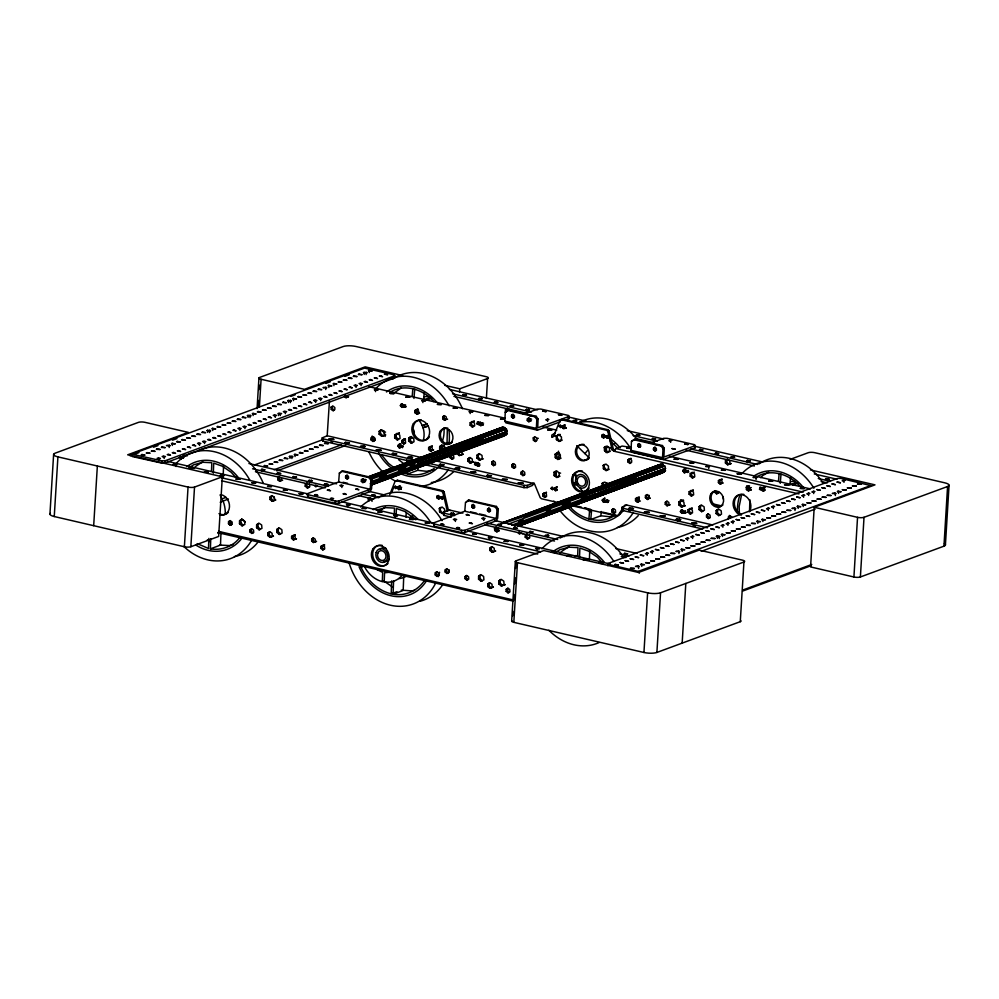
<?xml version="1.0" encoding="UTF-8"?>
<svg xmlns="http://www.w3.org/2000/svg" width="999" height="999" viewBox="0 0 999 999"><rect width="100%" height="100%" fill="white"/><g stroke="black" fill="none" stroke-linecap="round" stroke-linejoin="round"><path stroke-width="1.5" d="M475.849 464.023L475.861 462.25L474.85 462.612L474.587 464.498L478.221 466.183L479.483 465.721L477.684 464.185L474.587 464.498M483.541 423.201L477.335 422.053L477.072 423.938L478.334 423.476L478.346 421.69M760.826 488.873L760.838 487.087L759.827 487.45L759.565 489.335L763.186 491.033L764.447 490.559L762.662 489.035L759.565 489.335M228.509 523.763L228.534 521.765L230.17 520.641L232.018 521.878L232.23 524.225L230.245 525.212L228.509 523.763L229.695 522.877L230.182 520.691L228.534 521.765M239.51 523.738L239.548 520.854L241.371 519.517L240.672 522.677L239.51 523.738L242.008 525.824L243.281 525.362L240.672 522.677M249.975 531.955L250.012 529.932L251.661 528.808L253.521 530.044L253.734 532.417L251.736 533.416L249.975 531.955L251.174 531.068L251.661 528.858L250.012 529.932M256.593 527.697L256.631 524.812L258.454 523.476L257.754 526.635L256.593 527.697L259.091 529.782L260.352 529.32L257.754 526.635M267.794 535.514L267.832 533.079L269.568 531.88L268.981 534.54L267.794 535.514L269.905 537.262L273.426 536.063L269.905 537.262M270.005 499.463L270.03 497.04L271.765 495.829L271.179 498.489L270.005 499.463L272.103 501.223L275.637 500.012L272.103 501.223M276.773 532.38L276.81 529.495L278.634 528.159L277.934 531.318L276.773 532.38L279.27 534.465L280.544 534.003L277.934 531.318M279.495 476.71L279.008 478.896L280.819 480.769L279.558 481.231L277.822 479.782L277.847 477.784L279.483 476.66M293.319 539.847L296.441 538.761L293.319 539.847L291.583 538.399L291.608 536.388L295.204 534.964L291.608 536.388M307.005 482.579L306.418 485.239L308.616 487.5L307.342 487.962L305.232 486.213L305.269 483.778M311.676 541.033L311.7 539.023L313.336 537.899L315.185 539.135L315.397 541.495L313.411 542.482L311.676 541.033L312.874 540.147L313.349 537.949L311.7 539.023M322.689 549.875L324.687 548.876L324.475 546.503L322.615 545.267L322.128 547.527L323.951 549.4L322.689 549.875L320.929 548.414L320.966 546.391L324.575 544.954L320.966 546.391M345.617 477.759L345.629 476.161L346.94 475.274L348.401 476.248L348.576 478.121L346.99 478.908L345.617 477.759L347.202 475.212L345.629 476.161M361.401 479.82L362.974 478.871L362.587 480.606L364.023 482.092L362.762 482.567L361.376 481.418L361.401 479.82L362.699 478.921L365.684 480.044M371.128 439.972L371.166 437.962L372.802 436.85L374.65 438.074L374.862 440.434L372.877 441.421L371.128 439.972L372.814 436.888L371.166 437.962M372.015 501.386L372.053 499.388L370.304 497.939L368.319 498.926L368.531 501.286L369.705 498.089L368.319 498.926M379.145 434.215L379.183 431.331L381.006 429.995L380.307 433.154L379.145 434.215L381.655 436.301L385.602 434.952L381.655 436.301M396.553 433.591L395.854 436.75L398.451 439.435L397.19 439.897L394.68 437.824L394.73 434.94L399.35 433.079L394.73 434.94M400.312 488.948L400.324 487.425L399.013 486.326L395.641 488.486L394.193 487.412L395.354 486.038L398.613 489.585L401.273 488.936L398.613 489.585M403.596 443.956L405.582 442.969L405.382 440.621L403.534 439.385L403.059 441.633L404.87 443.494L403.596 443.956L401.86 442.52L401.885 440.509L405.482 439.085L401.885 440.509M408.666 441.058L408.703 438.174L410.527 436.825L409.827 439.985L408.666 441.058L411.176 443.144L412.437 442.669L409.827 439.985M418.618 412.999L418.643 410.989L416.908 409.54L414.922 410.539L415.134 412.887L416.983 414.123L419.493 413.136L416.983 414.123M430.369 450.986L433.504 449.9L430.369 450.986L428.633 449.538L428.658 447.527L432.255 446.103L428.658 447.527M435.252 574.924L435.277 572.902L436.938 571.778L438.798 573.014L438.998 575.387L437 576.386L435.252 574.924L436.451 574.038L436.938 571.828L435.277 572.902M439.647 449.513L439.685 446.628L441.508 445.279L440.809 448.439L439.647 449.513L441.321 450.899M442.719 418.793L442.757 416.795L444.393 415.671L446.241 416.908L446.453 419.255L444.468 420.242L442.719 418.793L444.405 415.721L442.757 416.795M445.179 571.99L445.204 569.979L446.84 568.868L448.688 570.092L448.901 572.452L446.915 573.438L445.179 571.99L446.366 571.103L446.853 568.906L445.204 569.979M451.81 454.632L451.336 456.83L453.134 458.691L451.873 459.165L450.137 457.717L450.162 455.706M465.022 578.621L465.047 576.61L466.695 575.499L468.543 576.723L468.743 579.083L466.758 580.069L465.022 578.621L466.221 577.734L466.708 575.536L465.047 576.61M467.944 461.263L467.982 458.841L469.717 457.642L469.13 460.289L467.944 461.263L470.054 463.024L473.588 461.813L470.054 463.024M471.928 421.59L471.328 424.25L473.526 426.511L472.265 426.973L470.154 425.224L470.192 422.789L474.275 421.166L470.192 422.789M471.753 507.005L471.778 505.419L473.076 504.52L474.55 505.506L474.712 507.38L473.139 508.166L471.753 507.005L473.351 504.47L471.778 505.419M476.935 458.141L476.973 455.257L478.796 453.908L478.096 457.067L476.935 458.141L479.433 460.227L480.694 459.752L478.096 457.067M478.558 579.183L478.596 576.298L480.419 574.949L479.72 578.109L478.558 579.183L481.056 581.268L482.33 580.794L479.72 578.109M487.524 510.664L487.549 509.065L488.848 508.179L490.322 509.165L490.484 511.026L488.911 511.813L487.524 510.664L489.123 508.116L487.549 509.065M487.724 586.513L487.762 584.09L489.498 582.879L488.911 585.539L487.724 586.513L489.835 588.274L493.356 587.062L489.835 588.274M489.935 550.461L489.96 548.039L491.695 546.84L491.108 549.487L489.935 550.461L492.032 552.222L495.566 551.011L492.032 552.222M491.745 464.148L491.77 462.137L493.419 461.026L495.267 462.25L495.467 464.61L493.481 465.596L491.745 464.148L493.431 461.063L491.77 462.137M498.201 530.631L498.226 528.621L496.491 527.172L494.505 528.159L494.717 530.519L496.565 531.755L499.075 530.769L496.565 531.755M498.738 583.853L498.788 580.968L500.611 579.632L499.912 582.792L498.738 583.853L501.248 585.938L505.194 584.59L501.248 585.938M505.469 409.59L505.432 412.025L506.605 411.051L507.205 408.391L505.469 409.59L507.455 408.241L509.69 409.727M506.206 591.371L506.231 589.36L507.892 588.224L509.752 589.472L509.965 591.845L507.967 592.832L506.206 591.371L507.405 590.484L507.892 588.274L506.231 589.36M511.538 416.895L511.563 415.297L512.862 414.41L514.335 415.384L514.497 417.257L512.924 418.044L511.538 416.895L513.136 414.348L511.563 415.297M511.85 466.77L511.888 464.772L513.523 463.648L515.372 464.885L515.584 467.232L513.598 468.219L511.85 466.77L513.536 463.698L511.888 464.772M521.141 474.15L521.166 472.14L522.802 471.029L524.65 472.252L524.862 474.612L522.877 475.599L521.141 474.15L522.814 471.066L521.166 472.14M527.01 533.553L526.423 536.213L528.608 538.473L527.347 538.936L525.237 537.187L525.274 534.752M527.335 418.956L528.908 418.007L528.521 419.755L529.957 421.228L528.696 421.703L527.31 420.554L527.335 418.956L528.633 418.069L531.618 419.193M533.254 437.924L535.239 436.938L536.987 438.386L536.95 440.397L535.314 441.521L533.466 440.284L533.254 437.924L534.64 437.087L533.466 440.284M544.467 492.744L543.98 494.967L545.816 496.865L544.555 497.327L542.782 495.854L542.807 493.831L546.441 492.382L542.807 493.831M559.203 475.861L559.24 473.014L556.768 470.954L553.958 472.365L554.245 475.699L556.88 477.46L559.203 475.861L559.915 476.261L556.88 477.46M560.302 457.842L560.352 454.995L557.879 452.934L555.057 454.333L555.357 457.679L557.979 459.428L560.302 457.842L561.013 458.229L557.979 459.428M561.413 439.81L561.45 436.963L558.978 434.915L556.156 436.313L556.455 439.66L559.078 441.408L561.413 439.81L562.125 440.209L559.078 441.408M608.416 468.981L608.453 466.133L605.981 464.073L603.171 465.472L603.458 468.818L606.093 470.566L608.416 468.981L609.128 469.368L606.093 470.566M609.515 450.949L609.565 448.101L607.092 446.053L604.27 447.452L604.57 450.799L607.192 452.547L609.515 450.949L610.227 451.348L607.192 452.547M611.813 511.838L611.838 509.802L613.511 508.666L615.384 509.915L615.596 512.312L613.586 513.311L611.813 511.838L613.011 510.951L613.498 508.728L611.838 509.802M637.212 497.552L636.725 499.75L638.536 501.61L637.275 502.085L635.526 500.636L635.551 498.626L639.16 497.202L635.551 498.626M637.724 446.128L637.749 444.543L639.048 443.643L640.521 444.63L640.684 446.503L639.11 447.29L637.724 446.128L639.323 443.593L637.749 444.543M645.441 497.702L645.466 495.704L647.115 494.58L648.963 495.816L649.163 498.164L647.177 499.15L645.441 497.702L647.127 494.63L645.466 495.704M653.496 449.787L653.521 448.189L654.82 447.302L656.293 448.289L656.455 450.149L654.882 450.936L653.496 449.787L655.094 447.24L653.521 448.189M665.309 504.333L665.334 502.322L666.97 501.198L668.818 502.435L669.03 504.782L667.045 505.781L665.309 504.333L666.982 501.248L665.334 502.322M681.355 506.968L685.302 505.619L681.355 506.968L678.845 504.882L678.883 501.998L683.516 500.149M689.785 508.591L689.198 511.251L691.395 513.511L690.134 513.973L688.024 512.225L688.061 509.79L692.145 508.154L688.061 509.79M690.896 490.559L690.297 493.219L692.494 495.479L691.233 495.954L689.123 494.193L689.16 491.77L693.244 490.134L689.16 491.77M691.995 472.539L691.408 475.199L693.593 477.46L692.332 477.922L690.222 476.173L690.259 473.738L694.355 472.115M699.05 509.565L699.088 506.68L700.911 505.332L700.212 508.491L699.05 509.565L701.548 511.65L702.809 511.176L700.212 508.491M706.53 517.07L706.555 515.072L708.204 513.948L710.052 515.172L710.252 517.532L708.266 518.518L706.53 517.07L708.216 513.998L706.555 515.072M716.133 513.523L716.171 510.639L717.994 509.29L717.294 512.45L716.133 513.523L718.643 515.596L719.904 515.134L717.294 512.45M720.167 484.078L722.152 483.091L721.952 480.731L720.104 479.508L719.63 481.743L721.428 483.603L720.167 484.078L718.431 482.629L718.456 480.619L722.052 479.195L718.456 480.619M723.226 499.05L723.264 496.615M725.436 462.999L725.461 460.576L727.197 459.365L726.61 462.025L725.436 462.999L727.534 464.76L731.068 463.548L727.534 464.76M728.446 516.933L730.094 515.859L728.446 516.933L728.421 518.943L730.094 515.859L731.93 517.045M749.962 489.71L749.987 487.699L748.251 486.251L746.265 487.25L746.478 489.597L748.326 490.834L750.836 489.847L748.326 490.834M208.878 538.424L208.491 548.476L197.203 543.618M211.476 471.428L211.813 462.724L202.959 462.275L193.744 464.747L190.297 466.995M240.185 536.962C233.716 546.403 221.516 550.761 210.389 548.851L210.777 538.698M213.324 473.176L213.711 463.124L222.377 466.208L231.256 472.327L235.951 477.584M220.979 532.654L220.492 545.117L210.389 548.851M223.214 474.925L223.576 465.596M382.317 581.543L382.667 572.489L376.66 569.33M384.215 581.768L384.565 572.789L391.208 572.09M363.748 565.884L361.001 567.107C366.733 579.732 377.472 590.484 391.183 593.843L391.683 580.906M394.23 515.347L394.505 508.091L385.651 507.642L376.436 510.102M424.762 580.007C418.169 590.571 405.382 596.478 393.082 594.218L393.581 581.168M396.116 515.659L396.403 508.491L405.07 511.563L415.834 519.792M403.733 576.46L403.184 590.471L393.082 594.218M406.031 517.182L406.206 512.524M577.647 556.343L577.984 547.639L569.13 547.19L559.915 549.662L556.48 551.91M579.495 558.091L579.882 548.039L588.548 551.123L597.439 557.255L602.122 562.499M589.385 559.84L589.747 550.524M560.389 421.778L537.45 430.169L505.906 422.864L504.807 421.116L505.282 412.2L508.653 409.94L536.251 416.333L538.086 419.043L537.712 427.822L569.13 416.371L568.419 415.447L540.821 409.053L537.587 409.066L523.301 414.273M695.316 445.616L695.179 447.864L663.636 459.403L632.092 452.097L630.993 450.349L631.468 441.433L634.84 439.173L662.437 445.566L664.273 448.276L663.898 457.055L695.316 445.616L694.605 444.692L667.007 438.299L663.761 438.299L650.911 442.982M537.45 430.169L536.351 428.421L536.825 419.505L534.989 416.795L507.392 410.402M663.636 459.403L662.537 457.654L663.011 448.751L661.176 446.041L633.578 439.647M130.207 455.869L131.856 454.145L161.788 460.826L161.651 463.074L132.205 456.543M162.737 463.074L164.885 463.061L165.022 460.814L394.78 375.736L394.068 374.812L364.535 368.107L131.856 454.145M169.193 447.515L169.331 445.254L166.446 445.579L170.305 445.754L169.331 445.254M209.59 432.555L209.728 430.294L206.843 430.619L210.702 430.806L209.728 430.294M249.987 417.594L250.125 415.347L247.24 415.671L251.099 415.846L250.125 415.347M257.068 408.616L258.941 378.009M257.904 406.493L258.279 400.374M258.928 389.66L259.203 385.077M259.403 406.805L261.089 379.27A4.695 1.274 3.5 0 1 259.678 377.422L343.156 346.553A9.378 2.56 3.5 0 1 356.094 346.516L486.176 376.685A4.695 1.274 3.5 0 1 487.587 378.534L486.376 398.414M290.384 402.634L290.522 400.387L287.637 400.711L291.496 400.886L290.522 400.387M291.895 458.529L292.033 456.281L289.148 456.605L293.007 456.78L292.033 456.281M307.192 493.743L307.754 496.928L335.352 503.321L338.586 503.309L370.167 491.533L371.541 488.873L372.152 479.907L370.329 477.197L342.732 470.804L339.36 473.064L338.661 481.955L307.192 493.743L307.904 494.667L335.489 501.073L338.723 501.061L370.192 489.273L370.891 480.369L369.056 477.659L341.471 471.266M307.754 496.928L307.904 494.667M311.288 482.567L311.426 480.307L308.541 480.631L312.4 480.806L311.426 480.307M422.39 457.767L327.197 435.764L322.227 437.887L322.802 441.058L410.527 461.376M325.724 389.548L325.861 387.3L322.977 387.624L326.835 387.799L325.861 387.3M322.802 441.058L322.227 437.887M335.352 503.321L335.489 501.073M338.586 503.309L338.723 501.061M366.121 374.588L366.258 372.34L363.374 372.664L367.232 372.839L366.258 372.34M164.885 463.061L394.642 377.984L394.78 375.736M433.341 523.001L433.903 526.173L461.501 532.579L464.735 532.567L496.316 520.779L497.689 518.119L498.301 509.165L496.466 506.456L468.868 500.049L465.497 502.31L464.797 511.213L433.341 523.001L434.041 523.926L461.638 530.319L464.872 530.307L496.341 518.518L497.04 509.627L495.204 506.918L467.607 500.511M433.903 526.173L434.041 523.926M462.887 513.136L449.25 509.989L443.244 512.212L443.818 515.384L451.398 517.145M443.818 515.384L443.244 512.212M459.565 391.858L459.752 388.798L487.587 378.534M453.246 515.459L453.384 513.199L450.499 513.523L454.358 513.698L453.384 513.199M461.501 532.579L461.638 530.319M464.735 532.567L464.872 530.307M481.193 400.599L481.331 398.351L478.446 398.676L482.305 398.851L481.331 398.351M500.561 526.423L500.699 524.163L497.814 524.487L501.673 524.662L500.699 524.163M511.663 621.078L515.334 561.413M512.687 615.908L512.962 611.313M513.623 600.599L513.998 594.48M514.66 583.778L515.034 577.647M515.596 568.468L515.971 562.35M513.823 622.34L517.482 562.674A4.695 1.274 3.5 0 1 516.058 560.826L543.868 550.549L638.498 572.477L699.15 550.112L742.519 560.164A4.695 1.274 3.5 0 1 743.943 562.012L740.271 621.678L656.892 652.447A9.378 2.547 3.5 0 1 643.943 652.484L513.823 622.34A4.695 1.274 3.5 0 1 511.888 620.766M528.521 411.563L528.658 409.315L525.774 409.64L529.632 409.815L528.658 409.315M524.113 485.377L527.347 485.377L534.04 482.954L532.492 485.427L527.21 487.624L523.976 487.637L524.113 485.377L428.821 463.324M527.21 487.624L527.347 485.377M547.877 537.387L548.026 535.127L545.142 535.452L549 535.626L548.026 535.127M564.685 420.204L568.993 418.631L569.13 416.371M575.836 422.527L575.973 420.279L573.089 420.604L576.947 420.779L575.973 420.279M607.829 565.771L607.966 563.511L837.537 478.396L840.771 478.384L870.691 485.564L638.199 571.391L608.678 564.435L607.966 563.511M712.799 525.012L626.723 505.057L622.015 507.292L622.589 510.464L702.747 529.02M622.589 510.464L622.015 507.292M643.943 652.484L647.614 592.819L517.482 562.674M656.892 652.447L660.551 592.782L743.943 562.012M682.155 643.106L685.814 583.441M810.426 469.917L874.974 484.865L814.21 507.267L810.576 566.933L853.92 576.997A4.695 1.274 3.5 0 0 860.389 576.972L943.943 546.178A9.378 2.547 3.5 0 0 944.392 543.656M853.92 576.997L857.542 517.332L814.21 507.267M860.389 576.972L864.023 517.307L947.576 486.513A9.378 2.547 3.5 0 0 944.754 482.817L814.734 452.684A4.695 1.274 3.5 0 0 808.253 452.709L790.159 459.378M943.943 546.178L947.576 486.513M945.416 545.004L949.05 485.327M49.95 514.023L53.621 454.358M54.258 516.533L57.917 456.88A9.378 2.56 3.5 0 1 55.095 453.184L138.486 422.352A4.695 1.274 3.5 0 1 144.955 422.327L188.324 432.38L127.685 454.807L222.315 476.798L218.644 536.451L190.846 546.728A4.695 1.274 3.5 0 1 184.378 546.753L54.258 516.533A9.378 2.56 3.5 0 1 50.387 513.386M93.681 525.674L97.353 466.009L57.917 456.88M184.378 546.753L188.049 487.087L97.353 466.009M190.846 546.728L194.518 487.075L222.315 476.798M327.197 435.764L329.458 400.674M495.841 527.622L495.641 530.044L497.639 531.58M406.63 462.774L406.88 459.69M412.187 396.403L412.837 388.711M407.867 470.991L407.604 474.075L417.707 470.329L426.598 471.303L434.627 469.68M408.516 463.311L408.766 460.227M413.948 398.451L414.722 389.198M417.707 470.329L417.944 467.482M423.613 399.812L424.225 392.632M588.898 519.005L589.672 509.752M591.558 510.289L590.784 519.517L600.886 515.771L609.777 516.745L613.786 515.934M600.886 515.771L601.248 511.5M606.181 452.609L606.68 446.69L610.414 447.964M778.483 481.281L779.133 473.588M780.244 483.329L781.018 474.075M789.909 484.69L790.521 477.51M331.331 409.478L332.505 406.281L331.119 407.13L331.331 409.478L333.179 410.714L334.815 409.59L334.852 407.592L333.104 406.143L331.119 407.13M415.134 412.887L416.308 409.69L418.169 409.078L416.908 409.54M439.61 511.8L440.734 507.455L439.31 508.454L439.61 511.8L442.232 513.548L444.555 511.963L444.592 509.115L442.132 507.055L439.31 508.454M494.717 530.519L495.891 527.322L494.505 528.159M556.455 439.66L557.592 435.314L560.239 434.44L558.978 434.915M555.357 457.679L556.48 453.334L559.14 452.472L557.879 452.934M554.245 475.699L555.382 471.366L553.958 472.365M603.084 435.951L603.246 434.465L601.898 435.214L602.06 436.988L603.458 437.924L604.657 437.35L603.084 435.951L602.06 436.988M604.57 450.799L605.694 446.453L604.27 447.452M603.458 468.818L604.595 464.473L603.171 465.472M603.184 485.289L603.496 482.505L602.06 483.504L602.26 485.726M628.134 462.2L629.308 459.003L631.181 458.391L627.934 459.852L628.134 462.2L629.982 463.436L631.63 462.312L631.655 460.302L629.907 458.866M746.478 489.597L747.639 486.401L746.265 487.25M423.326 440.297C425.237 433.379 423.576 425.487 418.756 420.129M606.505 485.739L607.055 482.704M762.949 487.462L762.662 489.035L761.35 489.785L761.463 488.324L764.922 487.2L761.463 488.324L759.827 487.45M447.028 444.205L447.302 429.807M557.617 459.44L559.627 453.608M741.358 495.829L739.16 506.518L739.385 513.611M749.887 499.725L749.525 511.288M291.583 538.399L292.769 537.512L293.256 535.314L295.092 536.5L295.304 538.861M406.281 406.693L405.02 407.155L402.535 404.145L401.011 404.096L400.374 405.631L401.81 407.367L403.072 406.893L401.698 405.482L402.06 403.808M399.325 447.914L400.587 447.452L399.213 446.029L399.588 444.355L401.061 444.093L398.526 444.655L397.902 446.178L399.325 447.914L400.749 447.452L401.298 446.116L400.062 444.705M428.633 449.538L430.319 446.453L432.155 447.639L432.355 450M684.303 472.764L685.564 472.302L684.178 470.879L684.552 469.205L686.038 468.943L683.503 469.505L682.866 471.029L684.303 472.764L686.987 471.828M678.845 504.882L680.007 503.821L680.706 500.661M686.288 512.637L685.027 513.111L682.554 510.102L681.018 510.052L680.394 511.575L681.817 513.324L683.079 512.849L681.705 511.426L682.067 509.765M405.02 407.155L405.507 405.544L403.783 405.557L403.234 406.893M685.027 513.111L685.514 511.5L683.791 511.513L683.241 512.849M391.633 492.557L393.344 488.261M442.232 513.548L440.434 510.239M389.735 494.655L395.08 481.343L397.465 480.257L442.857 490.709L444.13 491.945L448.439 510.414L447.302 511.176L442.982 492.707L441.595 491.183L396.466 480.719M561.413 419.73L606.818 430.307L607.941 431.705L612.137 449.875L614.023 451.236L615.234 450.824L613.398 449.4L609.09 430.944L607.817 429.707L562.674 419.255L560.027 420.342L553.608 436.326L552.06 437.137L551.748 435.164L555.382 432.779M564.747 428.583L565.384 427.06L563.96 425.337L560.576 427.485L559.128 426.423L560.289 425.037L563.224 428.534L566.221 427.934L563.224 428.534M685.714 472.302L686.276 470.954L688.111 470.354L688.773 472.09M539.959 511.026L662.212 465.909L662.911 464.21L660.938 464.185L501.398 523.214M230.207 524.812L231.406 522.477L228.696 523.476M560.576 427.485L565.222 424.862L563.96 425.337M552.435 489.572L557.08 486.95L552.435 489.572L550.986 488.499L552.147 487.125L555.419 490.671L557.067 490.297L554.87 488.436L553.908 488.673M607.28 438.299L609.228 437.25L607.28 438.299L603.396 434.465L601.898 435.214M603.408 499.375L603.92 500.861L605.406 501.51L604.42 501.96L607.704 502.372L608.116 501.698L606.793 500.162L604.42 501.96L603.096 501.735L602.197 500.162L604.807 498.164L602.197 500.162M395.641 488.486L400.274 485.864L399.013 486.326M442.32 499.3L442.732 498.638L441.408 497.102L438.499 498.926L437.1 498.002L436.938 496.216L438.449 495.467L442.32 499.3L443.231 498.276L442.033 496.853L440.409 497.914M631.405 447.452L622.102 446.066L615.821 448.514L614.023 451.236L798.963 493.918M622.914 509.328L618.98 515.209L617.594 515.621L602.534 512.112M384.478 473.002L503.908 428.983L504.857 427.622L502.897 427.06L367.894 476.935M402.572 407.217L404.133 405.257M584.964 453.646L587.312 450.699M193.931 468.568L195.816 466.271L202.71 461.75M560.102 553.496L562 551.186L568.881 546.678M603.92 500.861L603.096 501.735L607.704 502.372L608.616 501.348L607.417 499.912L605.794 500.974L603.546 498.626M333.179 410.714L333.753 410.089L332.292 408.241M345.979 397.677L348.489 396.703L345.979 397.677L344.131 396.453M535.314 441.521L535.889 440.884L534.428 439.048M629.982 463.436L630.556 462.799L629.095 460.964M181.106 458.653L183.616 457.679L181.106 458.653L179.258 457.417M370.479 483.578L505.544 433.304L507.205 431.493L506.468 429.071L503.908 428.983L454.083 446.753M598.001 492.732L665.496 468.419L514.385 525.836L663.836 470.229L665.496 468.419L664.76 465.996L662.212 465.909L596.303 489.435M394.443 392.832L401.186 387.949M760.739 477.709L762.736 475.524L768.668 472.14M370.779 485.139L505.781 435.164L507.192 433.741L505.544 433.304L397.989 472.889M543.294 514.66L663.836 470.229L665.484 470.679L664.073 472.09L518.056 526.286M552.06 437.137L555.257 435.327M394.68 437.824L395.854 436.75M394.193 487.412L395.279 486.413L396.041 487.812M559.128 426.423L560.227 425.412L560.976 426.823M550.986 488.499L552.085 487.5L552.834 488.898M466.77 501.848L468.868 500.049M634.84 439.173L631.468 441.433M305.232 486.213L306.418 485.239M470.154 425.224L471.328 424.25M525.237 537.187L526.423 536.213M690.222 476.173L691.408 475.199M689.123 494.193L690.297 493.219M688.024 512.225L689.198 511.251M605.369 436.913L608.254 435.377L603.458 437.924M542.782 495.854L543.98 494.967M401.86 442.52L403.059 441.633M320.929 548.414L322.128 547.527M450.137 457.717L451.336 456.83M635.526 500.636L636.725 499.75M718.431 482.629L719.63 481.743M277.822 479.782L279.008 478.896M556.156 436.313L557.592 435.314M555.057 454.333L556.48 453.334M270.03 497.04L272.015 495.679L274.263 497.165A8.204 6.718 69.7 0 0 274.912 499.999M239.548 520.854L241.908 519.243L244.568 521.016L244.867 524.4L242.008 525.824M379.183 431.331L381.556 429.72L384.215 431.493L384.515 434.89M256.631 524.812L258.991 523.201L261.651 524.975L261.95 528.371L259.091 529.782M267.832 533.079L269.817 531.718L272.053 533.216L272.302 536.076M408.703 438.174L411.064 436.551L413.723 438.336L414.023 441.72L411.176 443.144M276.81 529.495L279.171 527.884L281.83 529.657L282.13 533.041L279.27 534.465M439.685 446.628L442.045 445.005L444.705 446.778L444.905 449.038M467.982 458.841L469.967 457.48L472.215 458.978L472.465 461.825M476.973 455.257L479.333 453.646L481.993 455.419L482.292 458.803L479.433 460.227M489.96 548.039L491.945 546.678L494.193 548.176L494.443 551.023M478.596 576.298L480.956 574.675L483.616 576.46L483.916 579.845L481.056 581.268M487.762 584.09L489.747 582.729L491.983 584.215L492.232 587.075M498.788 580.968L501.136 579.358L503.796 581.131L504.095 584.527M690.259 473.738L692.245 472.377L694.492 473.876L694.742 476.735L692.332 477.922M725.461 460.576L727.447 459.215L729.695 460.701L729.944 463.561M678.883 501.998L681.243 500.387L683.903 502.16L684.203 505.544M699.088 506.68L701.448 505.057L704.108 506.843L704.407 510.227L701.548 511.65M716.171 510.639L718.531 509.015L721.191 510.789L721.49 514.185L718.643 515.596M397.465 480.257L395.08 481.343M442.982 492.707L444.13 491.945M607.941 431.705L609.09 430.944M527.31 420.554L528.521 419.755M361.376 481.418L362.587 480.606M379.657 510.876L385.402 507.117M519.205 531.893L517.994 532.679L519.318 533.778L521.241 533.116L523.039 533.791M414.922 410.539L416.308 409.69M627.934 459.852L629.308 459.003M555.419 490.671L557.117 489.647L555.819 487.412M172.24 443.269L171.503 443.718L175.362 443.893L172.24 443.269L172.352 445.479M212.625 428.321L211.888 428.758L215.747 428.933L212.625 428.321L212.75 430.519M253.022 413.361L252.285 413.798L256.144 413.973L253.022 413.361L253.134 415.559M293.419 398.401L292.682 398.838L296.541 399.013L293.419 398.401L293.531 400.599M328.771 385.314L328.034 385.751L331.893 385.926L328.771 385.314L328.883 387.512M333.816 383.441L333.079 383.878L336.938 384.053L333.816 383.441L333.928 385.651M369.155 370.354L368.419 370.791L372.277 370.966L369.155 370.354L369.28 372.552M261.963 469.23L261.226 469.667L265.085 469.842L261.963 469.23L262.075 471.441M294.942 454.295L294.205 454.732L298.052 454.907L294.942 454.295L295.055 456.506M747.327 460.364L746.59 460.801L750.449 460.976L747.327 460.364L747.439 462.574M624.737 553.284L624 553.733L627.859 553.908L624.737 553.284L624.85 555.494M606.818 430.307L607.817 429.707M389.91 392.357C404.021 383.067 423.588 389.385 433.841 401.61M434.178 468.406C425.337 475 413.012 477.047 402.859 472.377M614.984 515.197C600.774 525.324 580.407 519.293 569.855 506.63M756.193 477.235C770.316 467.944 789.872 474.263 800.137 486.476M562.674 419.255L560.027 420.342M279.558 481.231L282.692 480.157M397.19 439.897L400.05 438.486L399.75 435.089L397.09 433.316M307.342 487.962L309.752 486.763L309.503 483.916M314.46 485.514L315.784 486.625L317.295 485.864M472.265 426.973L474.662 425.774L474.413 422.927L472.177 421.428M362.762 482.567L365.509 481.605M480.694 425.624L483.379 424.7L480.694 425.624L477.072 423.938M451.873 459.165L453.858 458.166L453.658 455.819L451.81 454.582M459.24 455.544L463.186 454.195L459.24 455.544L456.73 453.459M528.696 421.703L531.443 420.741M478.221 466.183L479.732 465.434L479.57 463.636L474.85 462.612M544.555 497.327L546.565 496.328L546.353 493.943L544.48 492.682M602.06 483.504L604.882 482.092L607.355 484.153M527.347 538.936L529.757 537.749L529.495 534.89M637.275 502.085L640.396 500.998M691.233 495.954L693.643 494.755L693.381 491.895L691.146 490.409M714.06 491.72L716.558 493.793L719.417 492.382M690.134 513.973L692.532 512.774L692.282 509.927L690.047 508.429M763.186 491.033L764.697 490.284L764.547 488.486L763.136 487.549M220.205 502.235L228.434 498.976M375.112 389.423L374.313 389.772L378.171 389.947L375.112 389.423L375.562 391.633M422.452 400.387L421.64 400.736L425.499 400.911L422.452 400.387L422.902 402.597M345.704 442.295L344.692 442.719L349.538 442.944L345.704 442.295L346.303 444.48M469.792 411.351L468.981 411.688L472.839 411.863L469.792 411.351L470.229 413.549M393.044 453.246L392.02 453.683L396.878 453.908L393.044 453.246L393.631 455.444M440.372 464.21L439.36 464.647L444.205 464.86L440.372 464.21L440.971 466.396M347.227 504.345L346.416 504.682L350.274 504.857L347.227 504.345L347.664 506.543M487.712 475.162L486.688 475.599L491.545 475.824L487.712 475.162L488.299 477.36M489.135 537.25L488.324 537.599L492.182 537.774L489.135 537.25L489.585 539.448M629.72 508.041L628.696 508.479L633.541 508.703L629.72 508.041L630.307 510.239M536.438 548.214L535.626 548.563L539.485 548.738L536.438 548.214L536.888 550.424M677.047 519.005L676.036 519.43L680.881 519.655L677.047 519.005L677.647 521.191M707.592 526.735L708.603 526.311M641.358 564.185L640.559 564.535L644.417 564.71L641.358 564.185L641.808 566.396M681.73 549.225L680.918 549.575L684.777 549.75L681.73 549.225L682.167 551.423M717.045 536.126L716.233 536.475L720.092 536.65L717.045 536.126L717.494 538.336M722.09 534.265L721.278 534.602L725.137 534.777L722.09 534.265L722.539 536.463M757.404 521.166L756.605 521.515L760.451 521.69L757.404 521.166L757.854 523.364M762.449 519.293L761.65 519.642L765.496 519.817L762.449 519.293L762.899 521.503M797.776 506.206L796.965 506.543L800.823 506.718L797.776 506.206L798.213 508.404M802.821 504.333L802.01 504.67L805.868 504.845L802.821 504.333L803.258 506.53M838.136 491.233L837.324 491.583L841.183 491.758L838.136 491.233L838.573 493.444M394.53 515.309L393.718 515.659L397.577 515.834L394.53 515.309L394.967 517.507M415.796 460.539L420.154 458.866M446.278 448.826L454.995 445.467M460.801 443.244L502.897 427.06L503.908 428.983M370.879 484.702L394.193 475.761M400.012 473.526L404.383 471.853M595.766 489.223L603.009 486.438M608.803 484.215L618.943 480.319M621.84 479.208L660.938 464.185L662.212 465.909M517.644 526.111L562.762 508.791M571.49 505.444L575.849 503.771M370.517 483.366L507.205 431.493L505.644 430.856M441.408 497.102L443.306 496.391L442.033 496.853M426.973 423.863L424.15 424.925L424.925 427.147L427.747 426.086M373.114 483.391L377.472 481.768M573.126 483.216L575.948 482.155M573.301 483.204L576.123 482.142M573.913 485.427L578.259 483.841M571.291 505.444L575.674 503.808M662.911 464.21L504.782 523.039L635.963 477.522M134.578 454.245L138.961 452.622M153.571 447.215L157.954 445.591M172.565 440.184L176.948 438.561M290.896 396.366L295.279 394.742M325.949 383.379L330.332 381.755M344.942 376.348L349.325 374.725M422.977 400.099L431.093 397.103M426.211 400.249L431.618 398.239M254.483 464.972L321.678 440.084M415.534 412.799L418.431 411.738M274.051 469.78L341.358 444.855M276.835 470.941L345.617 445.479M372.877 441.421L374.138 440.946L372.327 439.085M422.252 425.636L427.035 423.863M423.027 427.847L427.809 426.073M444.468 420.242L445.729 419.78L443.918 417.907M445.604 443.531L448.314 442.532M441.645 446.116L444.355 445.104M367.32 477.272L500.836 427.847M362.562 480.457L365.459 479.383M369.817 477.759L504.857 427.622M371.491 479.17L506.468 429.071L371.591 477.947M493.481 465.596L494.755 465.122L492.944 463.261M513.598 468.219L514.86 467.757L513.049 465.896M522.877 475.599L524.138 475.124L522.327 473.264M612.087 444.68L614.797 443.681M612.137 449.875L613.398 449.4M502.572 522.802L659.128 464.772M508.204 524.175L664.76 465.996L524.125 517.032M647.177 499.15L650.312 498.076L649.163 498.164M613.586 513.311L614.847 512.837L613.011 510.951M667.045 505.781L670.179 504.695L669.03 504.782M748.251 486.251L749.512 485.789M789.272 484.977L796.028 482.48M792.494 485.114L797.914 483.116M708.266 518.518L709.54 518.056L707.729 516.183M701.298 551.311L815.159 509.103M743.169 589.897L811.762 564.46M742.557 591.108L811.163 565.671M221.978 498.863L226.049 497.365M339.36 473.064L340.622 472.589M505.282 412.2L506.543 411.738M315.784 486.625L317.045 486.151L315.721 485.052M346.99 478.908L348.264 478.446L346.815 476.96M512.924 418.044L514.185 417.582L512.749 416.096M230.245 525.212L231.506 524.75L229.695 522.877M369.056 477.659L370.329 477.197M534.989 416.795L536.251 416.333M362.637 481.056L365.547 479.982M374.288 476.76L381.568 474.075M370.891 480.369L372.152 479.907M536.825 419.505L538.086 419.043M370.641 481.843L507.205 431.493L417.632 463.723M371.004 485.102L504.083 436.014M251.736 533.416L252.997 532.954L251.174 531.068M441.595 491.183L442.857 490.709M313.411 542.482L316.546 541.396L315.397 541.495M473.139 508.166L474.4 507.692L472.964 506.206M639.11 447.29L640.371 446.815L638.935 445.329M495.204 506.918L496.466 506.456M661.176 446.041L662.437 445.566M488.911 511.813L490.172 511.351L488.736 509.865M654.882 450.936L656.143 450.474L654.707 448.988M497.04 509.627L498.301 509.165M663.011 448.751L664.273 448.276M361.001 567.107L363.886 566.046M529.77 514.785L537.05 512.1M511.625 525.224L665.496 468.419M515.696 524.825L518.606 523.763M534.577 517.869L540.397 515.734M662.374 472.939L517.719 526.361L664.073 472.09L663.836 470.229M519.318 533.778L520.579 533.316M437 576.386L438.274 575.911L436.451 574.038M391.183 593.843L396.965 591.708M446.915 573.438L448.176 572.964L446.366 571.103M466.758 580.069L468.032 579.595L466.221 577.734M716.558 493.793L717.819 493.331L715.222 490.646M507.967 592.832L509.228 592.37L507.405 590.484M382.005 476.236L386.363 474.637M371.828 482.529L376.186 480.919M379.096 479.845L395.08 473.963M518.593 521.203L522.952 519.592M546.216 511.051L550.574 509.453M562.2 505.169L566.558 503.571M581.093 498.226L585.451 496.628M514.385 526.011L665.484 470.679M370.517 483.741L507.192 433.741M362.787 481.143L365.721 480.082M379.458 477.46L383.853 475.874M398.539 470.591L405.881 467.944M410.289 466.358L414.697 464.772M562.787 505.419L570.129 502.772M581.868 498.551L595.067 493.793M502.584 522.902L556.768 503.558M561.163 501.985L565.559 500.412M587.524 492.569L591.92 491.008M369.081 477.06L382.267 472.365M388.136 470.267L401.323 465.571M435.027 453.546L451.148 447.802M362.862 480.819L365.796 479.782M370.217 478.246L483.566 438.573M401.81 407.367L404.495 406.431M681.817 513.324L684.502 512.387M403.783 405.557L405.619 404.957M683.791 511.513L685.639 510.914M438.499 498.926L440.035 498.439L437.1 498.002M398.526 444.655L399.588 444.355M683.503 469.505L684.552 469.205M233.217 544.505L229.27 545.566L219.505 545.067M414.597 590.222L411.963 590.921L401.298 590.109M562.05 426.598L563.011 426.348L564.747 428.209M397.103 487.587L398.077 487.35L399.8 489.21M584.615 460.102L588.523 459.19M436.938 496.216L438.111 496.028L438.536 497.789M360.602 383.304L359.091 383.529L360.764 384.365L362.362 383.604L360.602 383.304L361.126 385.602M355.557 385.177L354.046 385.402L355.706 386.238L357.317 385.477L355.557 385.177L356.081 387.475M320.217 398.264L318.693 398.489L320.367 399.325L321.978 398.564L320.217 398.264L320.729 400.562M315.16 400.137L313.649 400.362L315.309 401.198L316.92 400.437L315.16 400.137L315.684 402.435M284.865 411.351L283.354 411.576L285.015 412.412L286.626 411.65L284.865 411.351L285.389 413.648M278.296 413.449L281.581 413.524L279.97 414.285L278.296 413.449L278.521 415.572M274.762 415.084L273.251 415.322L274.925 416.158L276.523 415.397L274.762 415.084L275.287 417.382M244.468 426.311L242.957 426.536L244.618 427.372L246.229 426.61L244.468 426.311L244.992 428.608M239.423 428.184L237.899 428.409L239.573 429.245L241.184 428.484L239.423 428.184L239.935 430.482M204.071 441.271L202.56 441.496L204.233 442.332L205.831 441.57L204.071 441.271L204.595 443.568M199.026 443.131L197.515 443.369L199.176 444.193L200.787 443.431L199.026 443.131L199.55 445.429M163.686 456.231L162.163 456.456L163.836 457.292L165.447 456.531L163.686 456.231L164.198 458.529M158.629 458.091L157.118 458.329L158.779 459.153L160.389 458.391L158.629 458.091L159.153 460.389M341.396 485.239L339.872 485.464L341.533 486.301L343.144 485.539L341.396 485.239L341.908 487.537M331.868 498.239L330.344 498.464L332.018 499.3L333.629 498.538L331.868 498.239L332.38 500.536M454.895 519.155L453.371 519.393L455.032 520.217L456.643 519.468L454.895 519.155L455.407 521.453M483.304 518.144L481.78 518.381L483.454 519.205L485.064 518.444L483.304 518.144L483.816 520.442M400.374 405.631L401.698 405.482M397.902 446.178L399.213 446.029M400.324 487.425L401.648 487.275M682.866 471.029L684.178 470.879M680.394 511.575L681.705 511.426M843.78 480.044L842.169 480.806L845.204 480.357L843.78 480.044L843.968 482.355M813.511 491.271L811.9 492.032L814.934 491.57L813.511 491.271L813.686 493.568M808.453 493.144L806.855 493.906L809.889 493.444L808.453 493.144L808.641 495.442M803.408 495.017L801.81 495.779L804.844 495.317L803.408 495.017L803.596 497.315M773.139 506.243L771.54 507.005L774.575 506.543L773.139 506.243L773.326 508.541M768.094 508.104L766.495 508.866L769.53 508.416L768.094 508.104L768.281 510.414M732.779 521.203L731.168 521.965L734.203 521.503L732.779 521.203L732.966 523.501M727.734 523.076L726.123 523.838L729.158 523.376L727.734 523.076L727.921 525.374M722.689 524.95L721.078 525.711L724.113 525.249L722.689 524.95L722.876 527.247M692.419 536.176L690.809 536.938L693.843 536.475L692.419 536.176L692.607 538.473M687.374 538.036L685.764 538.798L688.798 538.349L687.374 538.036L687.549 540.334M652.047 551.136L650.449 551.898L653.483 551.436L652.047 551.136L652.235 553.434M647.002 553.009L645.404 553.771L648.438 553.309L647.002 553.009L647.19 555.307M547.44 419.155L545.829 419.917L548.863 419.455L547.44 419.155L547.614 421.453M670.479 440.072L668.868 440.834L671.902 440.372L670.479 440.072L670.666 442.37M656.206 444.917L659.278 445.042M446.453 419.255L447.589 419.168M722.152 483.091L723.301 482.992M536.987 438.386L538.311 438.336M749.987 487.699L751.323 487.649M498.226 528.621L499.562 528.571M626.723 505.057L624.875 505.107L618.106 515.359L616.82 516.046L571.653 505.681M686.276 470.954L687.999 470.954L687.512 472.552L685.027 469.542M161.788 460.826L165.022 460.814M379.071 497.589L361.75 494.08M330.706 442.132L332.592 442.17M363.861 445.991L360.464 446.378L365.322 446.603L363.861 445.991L364.423 448.414M411.201 456.955L407.804 457.33L412.649 457.554L411.201 456.955L411.75 459.365M708.353 466.183L705.644 466.483L709.502 466.658L708.353 466.183L708.766 468.556M458.529 467.919L455.132 468.294L459.99 468.519L458.529 467.919L459.09 470.329M175.674 464.16L172.964 464.46L176.823 464.635L175.674 464.16L176.086 466.533M755.681 477.135L752.984 477.447L756.842 477.622L755.681 477.135L756.106 479.52M222.977 475.124L220.267 475.424L224.126 475.611L222.977 475.124L223.389 477.51M834.977 493.144L832.279 493.456L836.138 493.631L834.977 493.144L835.401 495.529M794.617 508.116L791.92 508.416L795.778 508.591L794.617 508.116L795.029 510.489M678.571 551.136L675.873 551.436L679.732 551.623L678.571 551.136L678.983 553.521M638.211 566.108L635.514 566.408L639.372 566.583L638.211 566.108L638.623 568.481M482.292 458.803L483.391 458.878M692.894 525.973L695.279 526.173M478.334 423.476L480.169 423.626L481.955 425.162M559.24 473.014L560.601 473.139M505.394 433.091L506.268 433.229M559.615 502.922L541.545 498.776L540.247 497.739L534.627 484.203L532.679 483.266L435.989 460.914M402.697 375.574L365.159 366.858L304.445 389.335L261.089 379.27M444.742 385.327L459.752 388.798M449.4 389.41L537.574 409.852M567.981 416.895L586.226 421.116M627.272 430.631L663.761 439.085M694.168 446.128L762.587 461.988M814.272 473.963L837.075 479.245M452.547 393.793L531.456 412.075M633.129 435.639L657.417 441.258M690.796 449.001L757.579 464.473M818.281 478.533L830.419 481.343M453.921 396.391L526.76 413.274M636.026 438.586L654.245 442.807M686.113 450.199L754.395 466.021M821.178 481.493L827.247 482.892M368.631 386.625L505.169 418.231M543.106 427.01L556.755 430.169M669.33 456.231L810.426 488.898M504.807 421.116L536.351 428.421M630.993 450.349L662.537 457.654M615.821 448.514L803.196 492.132M712.125 503.708L721.241 505.819M714.06 505.382L720.142 506.78M572.689 474.912L575.736 475.611M680.519 499.887L683.553 500.599M382.542 431.393L385.552 432.092M322.939 438.811L415.209 460.164M622.727 508.216L707.429 527.822M425.661 464.872L523.976 487.637M343.007 482.255L347.515 483.291M470.654 511.85L476.66 513.249M479.657 513.948L485.664 515.334M338.661 481.955L370.192 489.273M464.797 511.213L496.341 518.518M248.938 463.524L336.563 483.828M368.294 491.183L384.902 495.042M494.68 520.504L564.335 536.638M615.821 548.551L637.025 553.458M252.547 468.781L328.384 486.351M443.956 513.136L454.57 515.596M486.413 522.976L557.692 539.485M619.88 553.896L628.983 556.006M182.642 454.87L187.2 455.919M255.444 471.74L325.212 487.899M358.579 495.629L373.738 499.15M484.765 524.875L554.532 541.033M621.253 556.505L625.811 557.554M167.32 461.313L308.404 494.03M341.783 501.773L434.315 523.226M467.694 530.968L610.302 564.035M221.416 477.759L540.584 551.773M221.566 480.769L537.687 554.083M218.481 531.343L513.349 599.974M218.057 532.667L512.899 601.036M576.947 506.131L581.468 507.18M584.477 507.892L590.496 509.29M449.25 509.989L450.362 510.614M637.2 497.502L639.048 498.738L639.248 501.098M628.683 510.626L629.782 511.363M439.348 466.795L440.447 467.532M383.666 580.869L392.545 587M207.317 539.885L209.852 541.633M605.794 500.974L607.704 502.372M610.277 441.071L617.919 448.139M585.464 507.917L590.421 511.7M398.576 459.652L404.757 464.373M394.655 468.106L388.474 463.386L381.293 454.595M241.783 518.981L245.217 522.027M762.924 488.074L764.984 490.072M746.628 485.801L751.073 490.109M576.71 445.629L589.223 457.792M441.221 446.528L444.28 449.5M429.17 448.376L431.381 450.524M726.61 462.025L728.808 464.285M680.007 503.821L682.617 506.505M666.495 503.446L668.306 505.307M646.64 496.815L648.451 498.688M469.13 460.289L471.316 462.562M457.892 452.397L460.502 455.082M440.809 448.439L442.545 450.224M429.832 448.651L431.643 450.512M380.307 433.154L382.917 435.839M491.108 549.487L493.306 551.76M499.912 582.792L502.509 585.476M488.911 585.539L491.096 587.799M312.874 540.147L314.673 542.007M271.179 498.489L273.376 500.749M292.769 537.512L294.58 539.373M268.981 534.54L271.166 536.8M606.368 436.101L607.679 437.637M579.607 487.699L582.704 491.321M606.992 435.851L608.191 437.275M747.427 488.361L748.888 490.197M605.394 449.238L607.467 451.848M604.295 467.257L606.368 469.867M557.28 438.099L559.353 440.709M556.181 456.118L558.254 458.728M555.082 474.15L557.155 476.76M416.084 411.65L417.545 413.486M495.679 529.283L497.127 531.118M345.092 395.217L346.541 397.053M180.207 456.193L181.668 458.029M393.931 377.06L394.642 377.984M694.467 446.94L695.179 447.864M568.281 417.707L568.993 418.631M638.199 571.391L639.397 573.164M443.906 417.507L444.717 419.705M364.523 566.396L365.809 569.018A28.147 23.039 69.7 0 0 381.743 581.468L387.924 582.23A28.147 23.039 69.7 0 0 402.472 574.937M220.055 494.917L223.277 501.51A28.147 23.039 69.7 0 1 225.262 514.373M533.329 416.333L531.655 415.497L530.057 416.258M383.691 430.694L385.164 436.463M374.325 437.312L375.062 440.209M679.432 519.055L679.982 521.466M632.092 508.091L632.654 510.514M279.82 413.224L280.332 415.522M718.943 536.176L719.355 538.548M505.544 433.304L505.781 435.164M530.107 419.043L530.269 420.916M482.055 423.089L482.205 424.875M461.8 450.736L462.1 454.12M364.173 479.907L364.335 481.78M281.331 477.884L281.543 480.244M274.263 497.165L274.513 500.024M575.774 473.888L576.023 478.671M526.51 409.203L526.623 411.401M479.195 398.239L479.308 400.437M451.236 513.086L451.348 515.297M364.111 372.227L364.223 374.425M309.278 480.194L309.39 482.405M288.374 400.274L288.486 402.472M289.885 456.168L289.997 458.366M247.977 415.222L248.089 417.432M207.58 430.182L207.692 432.392M556.181 471.341L556.356 477.01M864.023 517.307A4.695 1.274 3.5 0 1 857.542 517.332M194.518 487.075A4.695 1.274 3.5 0 1 188.049 487.087M660.551 592.782A9.378 2.547 3.5 0 1 647.614 592.819M740.908 620.754A4.695 1.274 3.5 0 1 740.271 621.678M389.185 559.215A7.043 5.757 69.7 0 1 383.866 561.413M380.382 548.901A7.043 5.757 69.7 0 1 386.201 548.476M406.094 576.373A28.147 23.039 69.7 0 1 398.926 578.621M435.489 583.441A56.294 46.091 69.7 0 1 390.272 605.182A56.294 46.091 69.7 0 1 349.163 563.086M360.602 507.017A56.294 46.091 69.7 0 1 431.156 523.164M439.56 572.265A56.294 46.091 69.7 0 1 438.311 576.648M426.735 580.407A46.429 38.012 69.7 0 1 359.041 566.708M373.176 509.665A46.429 38.012 69.7 0 1 417.919 519.33M377.959 497.664A56.294 46.091 69.7 0 1 442.02 520.679M449.288 570.004A56.294 46.091 69.7 0 1 448.414 572.902M442.694 584.702A56.294 46.091 69.7 0 1 420.055 601.273M599.113 642.557A56.294 46.091 69.7 0 1 548.876 630.269M541.933 548.838A56.294 46.091 69.7 0 1 613.873 561.488M553.046 551.585A46.429 38.012 69.7 0 1 604.32 562.237M560.164 538.024A56.294 46.091 69.7 0 1 623.975 557.754M574.512 555.769A10.552 8.641 69.7 0 1 577.597 555.856M412.525 518.818A8.204 6.718 69.7 0 1 411.113 516.346M414.722 519.355A8.204 6.718 69.7 0 1 412.375 515.884M220.654 532.255A28.147 23.039 69.7 0 1 217.745 533.041M251.411 540.634A56.294 46.091 69.7 0 1 183.816 546.453M175.762 463.911A56.294 46.091 69.7 0 1 249.937 480.319M241.483 538.761A46.429 38.012 69.7 0 1 195.679 544.942M186.875 466.67A46.429 38.012 69.7 0 1 238.149 477.322M257.48 542.732A56.294 46.091 69.7 0 1 234.415 556.58M197.927 450.849A56.294 46.091 69.7 0 1 263.261 483.191M387.962 563.548A10.552 8.641 69.7 0 1 373.251 557.892A10.552 8.641 69.7 0 1 382.167 545.329M221.241 494.692A10.552 8.641 69.7 0 1 229.483 506.88A10.552 8.641 69.7 0 1 219.992 514.972M228.284 512.437A10.552 8.641 69.7 0 1 218.993 513.623M608.94 500.549A28.147 23.052 69.7 0 1 602.772 500.324M578.359 422.927A56.294 46.104 69.7 0 1 637.637 440.197M649.088 495.304A56.294 46.104 69.7 0 1 647.752 499.637M638.274 515.621A56.294 46.104 69.7 0 1 617.457 527.497M633.266 512.599A56.294 46.104 69.7 0 1 559.34 509.74M555.319 503.646A56.294 46.104 69.7 0 1 553.896 501.086M556.905 436.426A56.294 46.104 69.7 0 1 558.716 434.328M579.532 422.44A56.294 46.104 69.7 0 1 630.032 447.527M639.36 497.564A56.294 46.104 69.7 0 1 638.136 501.948M618.356 515.397A46.429 38.024 69.7 0 1 567.732 506.98M555.956 458.204A46.429 38.024 69.7 0 1 558.528 451.173M602.934 434.503A46.429 38.024 69.7 0 1 620.104 447.839M623.538 510.214A46.429 38.024 69.7 0 1 619.467 514.473M413.698 429.907A7.043 5.769 69.7 0 1 414.285 433.466M412.262 437.849A7.043 5.769 69.7 0 1 409.503 438.986M403.871 438.911A7.043 5.769 69.7 0 1 403.184 440.409M443.906 427.809A28.147 23.052 69.7 0 1 442.22 441.583M424.438 396.703A28.147 23.052 69.7 0 1 429.046 396.703M444.892 447.564A28.147 23.052 69.7 0 1 442.357 449.275M454.021 471.291A56.294 46.104 69.7 0 1 431.293 482.542M392.619 379.096A56.294 46.104 69.7 0 1 462.425 408.691M448.501 469.555A56.294 46.104 69.7 0 1 419.667 486.438M395.641 481.231A56.294 46.104 69.7 0 1 390.484 478.134M383.766 472.777A56.294 46.104 69.7 0 1 368.781 451.71M375.537 388.886A56.294 46.104 69.7 0 1 449.113 405.856M438.399 467.008A46.429 38.024 69.7 0 1 399.35 473.089M391.92 468.481A46.429 38.024 69.7 0 1 378.521 453.009M373.239 440.447A46.429 38.024 69.7 0 1 372.177 436.014M386.476 391.97A46.429 38.024 69.7 0 1 436.925 402.397M448.851 429.745A46.429 38.024 69.7 0 1 448.888 444.43M452.285 442.27A8.204 6.718 69.7 0 1 440.834 437.874A8.204 6.718 69.7 0 1 447.777 428.096M429.383 436.975A10.552 8.641 69.7 0 1 414.373 434.253A10.552 8.641 69.7 0 1 421.091 419.792M589.273 457.642A8.204 6.718 69.7 0 1 577.322 454.882A8.204 6.718 69.7 0 1 584.028 444.43M589.148 488.049A10.552 8.641 69.7 0 1 573.776 484.49A10.552 8.641 69.7 0 1 582.392 471.053M741.358 515.109A10.552 8.641 69.7 0 1 733.353 501.186A10.552 8.641 69.7 0 1 745.604 496.141A10.552 8.641 69.7 0 1 749.362 511.825M741.495 514.298A10.552 8.641 69.7 0 1 734.427 501.798A10.552 8.641 69.7 0 1 743.868 494.368M722.939 504.932A8.204 6.718 69.7 0 1 712.362 502.497A8.204 6.718 69.7 0 1 714.922 491.021M758.915 463.961A56.294 46.104 69.7 0 1 823.238 483.229M790.733 481.58A28.147 23.052 69.7 0 1 795.341 481.568M729.757 518.281A56.294 46.104 69.7 0 1 729.407 515.384M741.82 473.751A56.294 46.104 69.7 0 1 813.923 488.199M737.512 513.474A46.429 38.024 69.7 0 1 739.884 494.967M753.958 476.024A46.429 38.024 69.7 0 1 803.221 487.275M478.971 422.914L478.858 424.388L480.169 423.626L480.457 422.065L478.971 422.914M476.498 463.474L476.386 464.947L477.684 464.185L477.984 462.612L476.498 463.474M403.034 446.103L402.535 447.714L401.298 446.116L403.034 446.103M634.328 568.456L630.469 568.281L634.328 568.456M649.462 562.837L645.604 562.662L649.462 562.837M654.507 560.976L650.649 560.789L654.507 560.976M659.552 559.103L655.694 558.928L659.552 559.103M664.597 557.23L660.739 557.055L664.597 557.23M669.642 555.357L665.784 555.182L669.642 555.357M674.687 553.483L670.829 553.309L674.687 553.483M689.822 547.877L685.963 547.702L689.822 547.877M694.867 546.003L691.008 545.829L694.867 546.003M699.912 544.13L696.053 543.956L699.912 544.13M704.957 542.27L701.098 542.082L704.957 542.27M710.002 540.397L706.143 540.222L710.002 540.397M715.047 538.523L711.188 538.349L715.047 538.523M730.182 532.917L726.323 532.729L730.182 532.917M735.227 531.043L731.368 530.869L735.227 531.043M740.271 529.17L736.413 528.995L740.271 529.17M745.316 527.297L741.458 527.122L745.316 527.297M750.361 525.424L746.503 525.249L750.361 525.424M755.406 523.551L751.548 523.376L755.406 523.551M770.541 517.944L766.695 517.769L770.541 517.944M775.599 516.071L771.74 515.896L775.599 516.071M780.644 514.198L776.785 514.023L780.644 514.198M785.689 512.337L781.83 512.162L785.689 512.337M790.733 510.464L786.875 510.289L790.733 510.464M810.913 502.984L807.055 502.809L810.913 502.984M815.958 501.111L812.1 500.936L815.958 501.111M821.003 499.238L817.145 499.063L821.003 499.238M826.048 497.365L822.189 497.19L826.048 497.365M831.093 495.492L827.234 495.317L831.093 495.492M846.228 489.885L842.369 489.71L846.228 489.885M851.273 488.012L847.414 487.837L851.273 488.012M856.318 486.138L852.459 485.964L856.318 486.138M861.363 484.278L857.504 484.09L861.363 484.278M141.933 454.495L141.196 454.932L145.055 455.107L141.933 454.495M146.99 452.622L146.254 453.059L150.112 453.234L146.99 452.622M152.035 450.749L151.299 451.186L155.157 451.373L152.035 450.749M157.093 448.888L156.356 449.325L160.202 449.5L157.093 448.888M162.138 447.015L161.401 447.452L165.26 447.627L162.138 447.015M177.285 441.408L176.548 441.845L180.407 442.02L177.285 441.408M182.33 439.535L181.593 439.972L185.452 440.147L182.33 439.535M187.387 437.662L186.651 438.099L190.509 438.286L187.387 437.662M192.432 435.789L191.696 436.238L195.554 436.413L192.432 435.789M197.477 433.928L196.741 434.365L200.599 434.54L197.477 433.928M202.535 432.055L201.798 432.492L205.657 432.667L202.535 432.055M217.682 426.448L216.945 426.885L220.804 427.06L217.682 426.448M222.727 424.575L221.99 425.012L225.849 425.187L222.727 424.575M227.784 422.702L227.048 423.151L230.894 423.326L227.784 422.702M232.829 420.841L232.093 421.278L235.951 421.453L232.829 420.841M237.874 418.968L237.138 419.405L240.996 419.58L237.874 418.968M242.932 417.095L242.195 417.532L246.041 417.719L242.932 417.095M258.079 411.488L257.342 411.925L261.201 412.1L258.079 411.488M263.124 409.615L262.387 410.052L266.246 410.239L263.124 409.615M268.169 407.754L267.432 408.191L271.291 408.366L268.169 407.754M273.227 405.881L272.49 406.318L276.348 406.493L273.227 405.881M278.271 404.008L277.535 404.445L281.393 404.62L278.271 404.008M283.316 402.135L282.58 402.585L286.438 402.759L283.316 402.135M298.476 396.528L297.727 396.965L301.586 397.14L298.476 396.528M303.521 394.655L302.784 395.104L306.643 395.279L303.521 394.655M308.566 392.794L307.829 393.231L311.688 393.406L308.566 392.794M313.624 390.921L312.887 391.358L316.733 391.533L313.624 390.921M318.669 389.048L317.932 389.485L321.79 389.672L318.669 389.048M338.861 381.568L338.124 382.005L341.983 382.192L338.861 381.568M343.918 379.707L343.181 380.144L347.04 380.319L343.918 379.707M348.963 377.834L348.226 378.271L352.085 378.446L348.963 377.834M354.008 375.961L353.271 376.398L357.13 376.573L354.008 375.961M359.066 374.088L358.329 374.538L362.187 374.712L359.066 374.088M264.635 465.509L263.898 465.959L267.757 466.133L264.635 465.509M269.693 463.648L268.956 464.085L272.814 464.26L269.693 463.648M274.737 461.775L274.001 462.212L277.859 462.387L274.737 461.775M279.795 459.902L279.046 460.339L282.904 460.527L279.795 459.902M284.84 458.042L284.103 458.479L287.962 458.653L284.84 458.042M393.943 393.606L390.085 393.431L393.943 393.606M299.987 452.422L299.25 452.872L303.109 453.047L299.987 452.422M305.032 450.561L304.295 450.999L308.154 451.173L305.032 450.561M310.09 448.688L309.353 449.125L313.211 449.3L310.09 448.688M315.135 446.815L314.398 447.252L318.256 447.427L315.135 446.815M320.179 444.942L319.443 445.392L323.301 445.566L320.179 444.942M325.237 443.081L324.5 443.519L328.359 443.693L325.237 443.081M333.766 439.298L328.908 439.073L333.766 439.298M277.734 472.889L276.998 473.326L280.856 473.501L277.734 472.889M409.727 397.252L405.869 397.078L409.727 397.252M293.506 476.535L292.769 476.973L296.628 477.16L293.506 476.535M441.283 404.558L437.425 404.383L441.283 404.558M463.411 394.58L462.674 395.017L466.533 395.192L463.411 394.58M381.094 450.249L376.248 450.025L381.094 450.249M325.05 483.853L324.313 484.29L328.172 484.465L325.05 483.853M457.055 408.216L453.196 408.042L457.055 408.216M494.967 401.885L494.23 402.322L498.076 402.51L494.967 401.885M488.611 415.522L484.752 415.347L488.611 415.522M510.739 405.544L510.002 405.981L513.861 406.156L510.739 405.544M372.377 494.817L371.628 495.254L375.487 495.429L372.377 494.817M504.395 419.168L500.536 418.993L504.395 419.168M475.761 472.165L470.916 471.953L475.761 472.165M551.723 430.132L547.864 429.957L551.723 430.132M507.317 479.47L502.472 479.258L507.317 479.47M523.101 483.129L518.244 482.904L523.101 483.129M636.925 434.777L636.176 435.214L640.034 435.402L636.925 434.777M630.619 448.401L626.76 448.214L630.619 448.401M652.697 438.436L651.96 438.873L655.806 439.048L652.697 438.436M514.335 527.709L513.586 528.146L517.445 528.321L514.335 527.709M530.107 531.356L529.37 531.805L533.216 531.98L530.107 531.356M677.946 459.353L674.088 459.178L677.946 459.353M700.012 449.4L699.275 449.837L703.134 450.012L700.012 449.4M693.731 463.012L689.872 462.837L693.731 463.012M715.784 453.059L715.047 453.496L718.905 453.671L715.784 453.059M731.555 456.705L730.818 457.142L734.677 457.33L731.555 456.705M649.325 512.35L644.48 512.125L649.325 512.35M725.286 470.317L721.428 470.142L725.286 470.317M665.097 516.008L660.252 515.784L665.097 516.008M741.058 473.963L737.2 473.788L741.058 473.963M696.653 523.314L691.808 523.089L696.653 523.314M772.614 481.268L768.768 481.093L772.614 481.268M788.398 484.927L784.54 484.752L788.398 484.927M804.17 488.573L800.324 488.399L804.17 488.573M826.198 478.633L825.461 479.07L829.32 479.258L826.198 478.633M192.595 468.294L188.736 468.119L192.595 468.294M208.354 471.953L204.495 471.778L208.354 471.953M239.897 479.27L236.039 479.083L239.897 479.27M255.657 482.917L251.81 482.742L255.657 482.917M271.428 486.575L267.57 486.401L271.428 486.575M287.2 490.234L283.341 490.059L287.2 490.234M302.972 493.893L299.113 493.718L302.972 493.893M366.034 508.516L362.175 508.341L366.034 508.516M381.805 512.175L377.947 512L381.805 512.175M413.336 519.492L409.49 519.305L413.336 519.492M429.108 523.139L425.249 522.964L429.108 523.139M476.411 534.115L472.552 533.941L476.411 534.115M507.954 541.433L504.095 541.246L507.954 541.433M523.713 545.079L519.855 544.905L523.713 545.079M555.257 552.397L551.398 552.222L555.257 552.397M571.016 556.056L567.17 555.881L571.016 556.056M586.788 559.715L582.929 559.527L586.788 559.715M602.559 563.374L598.701 563.186L602.559 563.374M498.551 528.946L495.641 530.044L498.551 528.971M385.851 373.951L384.34 374.188L387.637 374.85L385.851 373.951M380.806 375.824L379.283 376.061L382.592 376.71L380.806 375.824M375.761 377.697L374.238 377.922L377.547 378.584L375.761 377.697M370.704 379.57L369.193 379.795L372.49 380.457L370.704 379.57M365.659 381.431L364.136 381.668L367.445 382.317L365.659 381.431M350.512 387.038L348.988 387.275L352.297 387.937L350.512 387.038M345.454 388.911L343.943 389.148L347.252 389.797L345.454 388.911M340.409 390.784L338.886 391.009L342.195 391.67L340.409 390.784M335.364 392.657L333.841 392.882L337.15 393.544L335.364 392.657M330.307 394.518L328.796 394.755L332.093 395.417L330.307 394.518M325.262 396.391L323.738 396.628L327.048 397.277L325.262 396.391M310.115 401.998L308.591 402.235L311.9 402.884L310.115 401.998M305.07 403.871L303.546 404.096L306.855 404.757L305.07 403.871M300.012 405.744L298.501 405.969L301.798 406.63L300.012 405.744M294.967 407.617L293.444 407.842L296.753 408.504L294.967 407.617M289.91 409.478L288.399 409.715L291.708 410.364L289.91 409.478M269.718 416.958L268.207 417.195L271.503 417.844L269.718 416.958M264.673 418.831L263.149 419.056L266.458 419.717L264.673 418.831M259.615 420.704L258.104 420.929L261.413 421.59L259.615 420.704M254.57 422.565L253.047 422.802L256.356 423.464L254.57 422.565M249.525 424.438L248.002 424.662L251.311 425.324L249.525 424.438M234.378 430.045L232.854 430.282L236.164 430.931L234.378 430.045M229.32 431.918L227.809 432.142L231.106 432.804L229.32 431.918M224.275 433.791L222.752 434.016L226.061 434.677L224.275 433.791M219.231 435.651L217.707 435.889L221.016 436.551L219.231 435.651M214.173 437.525L212.662 437.762L215.959 438.411L214.173 437.525M209.128 439.398L207.605 439.622L210.914 440.284L209.128 439.398M193.981 445.005L192.457 445.242L195.767 445.891L193.981 445.005M188.923 446.878L187.412 447.102L190.722 447.764L188.923 446.878M183.878 448.751L182.355 448.976L185.664 449.637L183.878 448.751M178.833 450.611L177.31 450.849L180.619 451.498L178.833 450.611M173.776 452.485L172.265 452.709L175.562 453.371L173.776 452.485M168.731 454.358L167.208 454.582L170.517 455.244L168.731 454.358M545.966 411.663L542.657 411.001L545.966 411.663M561.738 415.322L558.429 414.66L561.738 415.322M328.746 489.91L327.222 490.134L330.532 490.796L328.746 489.91M316.096 494.58L314.585 494.805L317.882 495.467L316.096 494.58M357.155 488.898L355.644 489.123L358.941 489.785L357.155 488.898M344.518 493.568L342.994 493.793L346.303 494.455L344.518 493.568M687.924 444.555L684.615 443.893L687.924 444.555M675.287 449.225L671.977 448.563L675.287 449.225M467.532 514.485L466.021 514.722L469.318 515.384L467.532 514.485M442.245 523.826L440.721 524.063L444.031 524.712L442.245 523.826M470.654 522.814L469.143 523.051L472.44 523.701L470.654 522.814M458.017 527.484L456.493 527.709L459.802 528.371L458.017 527.484M840.396 482.754L837.1 482.092L840.396 482.754M835.351 484.627L832.055 483.966L835.351 484.627M830.306 486.488L827.01 485.839L830.306 486.488M825.261 488.361L821.965 487.712L825.261 488.361M820.216 490.234L816.92 489.572L820.216 490.234M800.037 497.714L796.727 497.065L800.037 497.714M794.992 499.587L791.683 498.926L794.992 499.587M789.947 501.461L786.638 500.799L789.947 501.461M784.902 503.334L781.593 502.672L784.902 503.334M779.857 505.207L776.548 504.545L779.857 505.207M764.722 510.814L761.413 510.152L764.722 510.814M759.677 512.687L756.368 512.025L759.677 512.687M754.632 514.56L751.323 513.898L754.632 514.56M749.587 516.421L746.278 515.771L749.587 516.421M744.542 518.294L741.233 517.632L744.542 518.294M739.497 520.167L736.188 519.505L739.497 520.167M719.317 527.647L716.008 526.985L719.317 527.647M714.273 529.52L710.963 528.858L714.273 529.52M709.228 531.393L705.918 530.731L709.228 531.393M704.183 533.266L700.873 532.604L704.183 533.266M699.125 535.127L695.828 534.477L699.125 535.127M683.99 540.746L680.694 540.084L683.99 540.746M678.945 542.619L675.649 541.957L678.945 542.619M673.9 544.48L670.604 543.831L673.9 544.48M668.855 546.353L665.559 545.704L668.855 546.353M663.811 548.226L660.501 547.564L663.811 548.226M658.766 550.099L655.456 549.438L658.766 550.099M643.631 555.706L640.322 555.057L643.631 555.706M638.586 557.579L635.277 556.918L638.586 557.579M633.541 559.452L630.232 558.791L633.541 559.452M628.496 561.326L625.187 560.664L628.496 561.326M623.451 563.186L620.142 562.537L623.451 563.186M618.406 565.059L615.097 564.41L618.406 565.059M376.148 552.509A7.043 5.757 69.7 0 0 382.879 562.474A7.043 5.757 69.7 0 0 386.226 551.773A7.043 5.757 69.7 0 0 376.148 552.509M377.722 553.384A5.045 4.133 69.7 0 0 382.555 560.526A5.045 4.133 69.7 0 0 384.965 552.859A5.045 4.133 69.7 0 0 377.722 553.384M372.914 549.075A10.552 8.641 69.7 0 0 379.67 566.071A10.552 8.641 69.7 0 0 388.274 552.647A10.552 8.641 69.7 0 0 372.914 549.075M577.422 479.07A5.045 4.133 69.7 0 0 582.255 486.213A5.045 4.133 69.7 0 0 584.665 478.546A5.045 4.133 69.7 0 0 577.422 479.07M575.836 478.209A7.043 5.769 69.7 0 0 582.579 488.161A7.043 5.769 69.7 0 0 585.926 477.472A7.043 5.769 69.7 0 0 575.836 478.209M440.297 431.131A8.204 6.718 69.7 0 0 445.554 444.343A8.204 6.718 69.7 0 0 452.247 433.891A8.204 6.718 69.7 0 0 440.297 431.131M413.361 423.751A10.552 8.641 69.7 0 0 420.117 440.734A10.552 8.641 69.7 0 0 428.733 427.31A10.552 8.641 69.7 0 0 413.361 423.751M576.548 447.465A8.204 6.718 69.7 0 0 581.793 460.676A8.204 6.718 69.7 0 0 588.498 450.224A8.204 6.718 69.7 0 0 576.548 447.465M573.139 474.812A10.552 8.641 69.7 0 0 579.895 491.795A10.552 8.641 69.7 0 0 588.511 478.371A10.552 8.641 69.7 0 0 573.139 474.812M710.951 493.793A8.204 6.718 69.7 0 0 716.208 507.005A8.204 6.718 69.7 0 0 722.914 496.553A8.204 6.718 69.7 0 0 710.951 493.793"/></g></svg>
